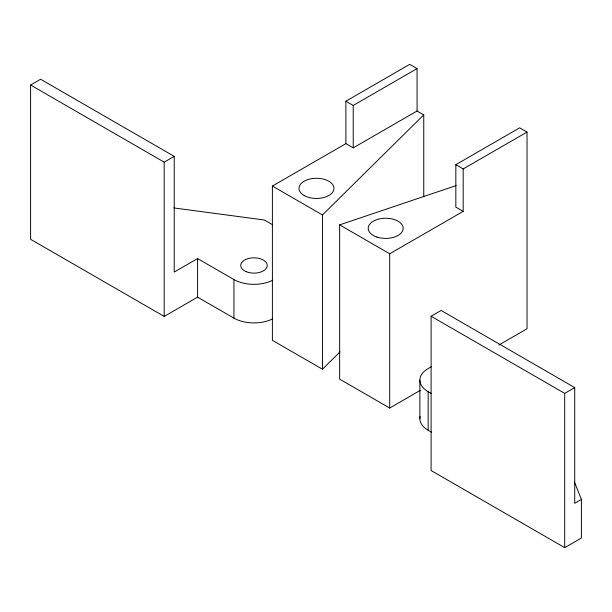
<?xml version="1.0" encoding="UTF-8"?>
<svg xmlns="http://www.w3.org/2000/svg" width="612" height="612" viewBox="0 0 612 612"><rect width="100%" height="100%" fill="white"/><g stroke="black" fill="none" stroke-linecap="round" stroke-linejoin="round"><path stroke-width="0.92" d="M322.455 369.227L322.455 214.957L423.749 114.872L417.07 111.017L353.223 147.875L345.879 143.629L272.394 186.056L272.394 340.326L322.455 369.227L340.127 351.762M272.661 318.852A28.343 16.363 0 0 1 233.937 318.118L197.6 297.141L164.2 316.427L30.6 239.292L30.6 85.022L40.622 79.239L174.221 156.374L174.221 272.072L197.6 258.578L233.937 279.554A28.343 16.363 0 0 0 272.661 280.281M30.6 85.022L164.2 162.157L174.221 156.374M345.879 143.629L345.879 101.21L409.719 64.344L417.07 68.59L417.07 111.017M345.879 101.21L353.223 105.448L417.07 68.59M527.031 132.077L463.185 168.935L463.185 211.362L455.841 207.116L455.841 164.689L519.68 127.831L527.031 132.077L527.031 328.766L498.902 345.007M420.314 390.38L389.706 408.051L339.645 379.149L339.645 224.879L389.706 253.781L463.185 211.362M581.4 499.446L581.4 538.009L564.7 547.656L431.1 470.521L431.1 316.251L441.114 310.46L574.722 387.595L574.722 503.301L581.4 499.446L574.347 481.789M431.445 366.657L428.163 368.554A28.343 16.363 0 0 0 428.163 391.688L428.163 430.259L431.468 432.164M431.1 316.251L564.7 393.378L574.722 387.595M339.645 224.879L456.116 185.589M173.785 207.935L264.407 220.006L272.57 224.726M455.841 164.689L463.185 168.935M272.394 186.056L322.455 214.957M428.163 391.688L431.468 393.6M564.7 393.378L564.7 547.656M423.749 114.872L423.749 196.766M419.863 380.121L419.863 418.692M389.706 253.781L389.706 408.051M353.223 105.448L353.223 147.875M233.937 279.554L233.937 318.118M197.6 258.578L197.6 297.141M164.2 162.157L164.2 316.427M428.163 430.259A28.343 16.363 0 0 1 420.107 416.55M304.126 195.503A17.48 10.09 0 0 0 333.364 190.982A17.48 10.09 0 0 0 311.959 178.62A17.48 10.09 0 0 0 304.126 195.503M246.368 271.736A13.257 7.658 0 0 0 267.184 266.128A13.257 7.658 0 0 0 248.373 258.524A13.257 7.658 0 0 0 246.368 271.736M376.961 237.066A17.48 10.09 0 0 0 403.17 228.33A17.48 10.09 0 0 0 376.961 219.586A17.48 10.09 0 0 0 376.961 237.066"/></g></svg>
